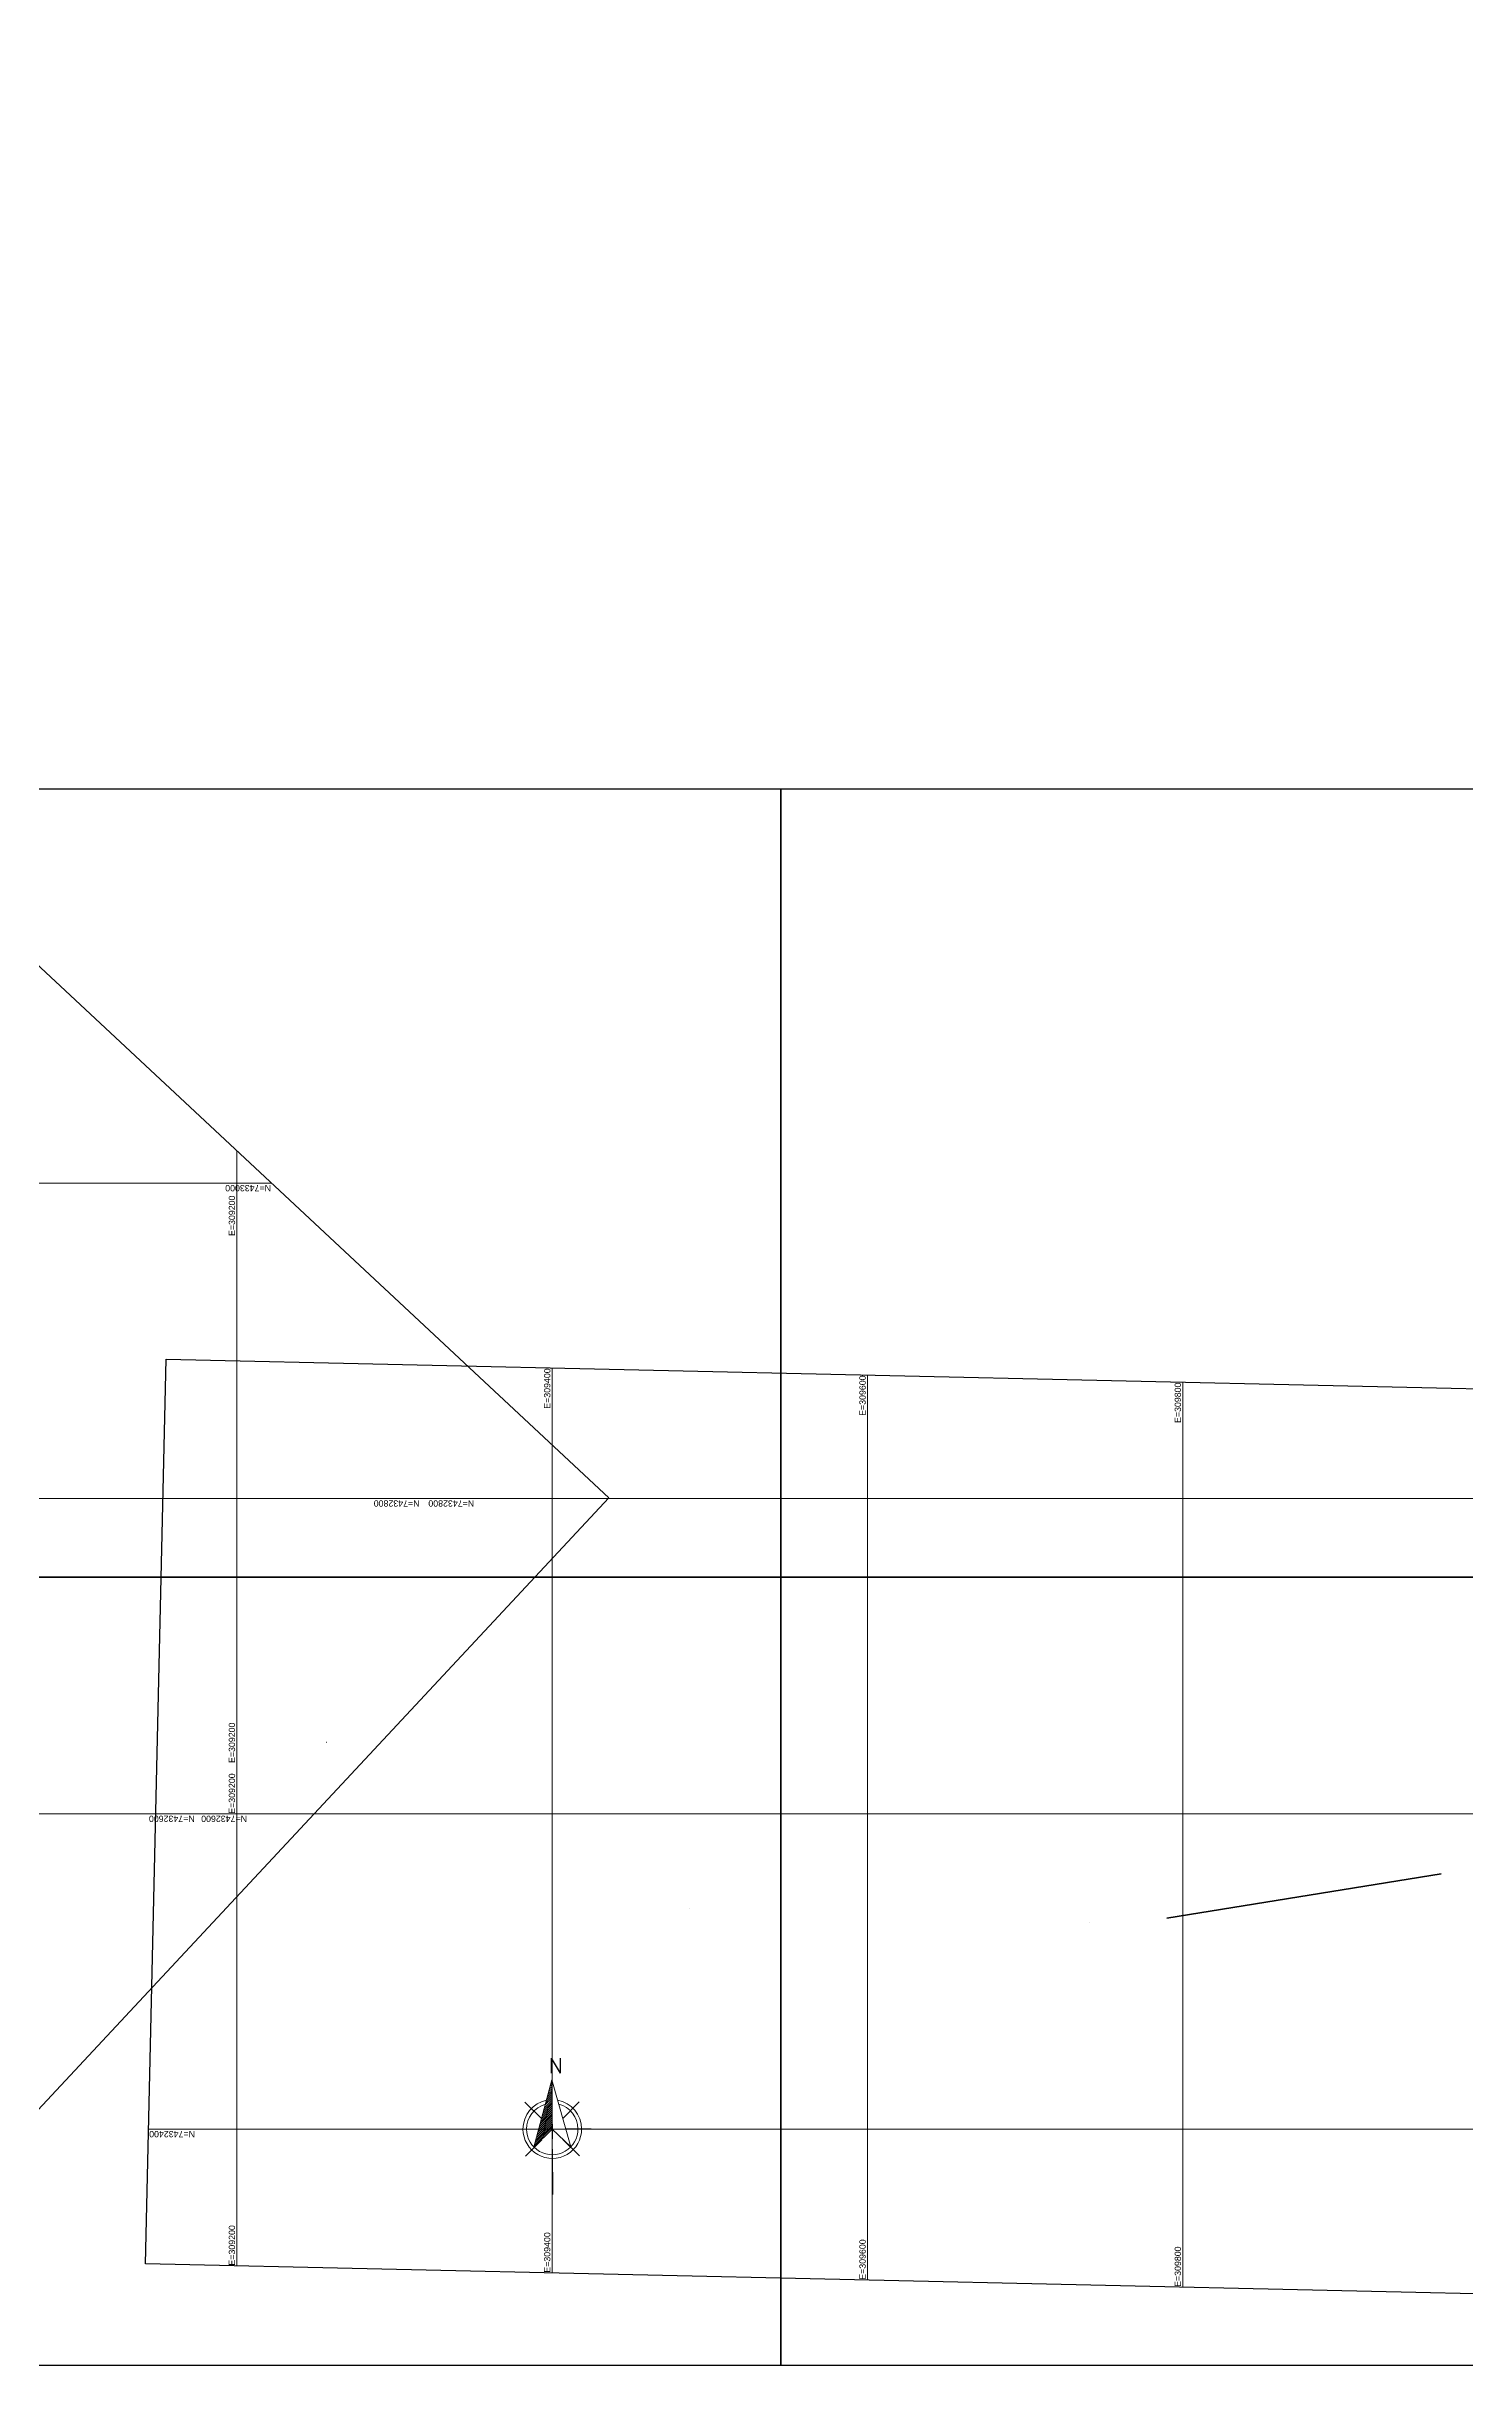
# Model space of a CAD drawing. Header units: metres. Extents: x 307545 to 341809, y 7387092 to 7434457.
# Drawn here: x 309079 to 309979, y 7432250 to 7433721 of the extents above; entities that cross this region are included whole.
import ezdxf
from ezdxf.enums import TextEntityAlignment as Align

# ---------------------------------------------------------------- set-up
doc = ezdxf.new("R2010")
doc.units = ezdxf.units.M
doc.header["$LTSCALE"] = 10
for name, color, linetype, lineweight in [('2 - TIC', 40, 'TIC_LINE', 30), ('A-NORTE', 2, 'Continuous', 9), ('F-VT-MALHA', 8, 'Continuous', 0), ('U-HZ-EIXO TIC_P-V2', 90, 'TIC-P(V2)_LINE', 30)]:
    doc.layers.add(name, color=color, linetype=linetype, lineweight=lineweight)
doc.layers.add('A-IMAGENS', color=255, linetype='Continuous')
doc.layers.add('F-SC-MALHA-TXT', color=8, linetype='Continuous')
doc.layers.add('A-VIEWPORTS', color=2, linetype='Continuous', plot=False)
doc.styles.add('Arial', font='arial.ttf')
doc.styles.add('R200', font='simplex.shx', dxfattribs={"height": 5})
doc.styles.get("Standard").update_dxf_attribs({"font": 'arial.ttf'})
doc.linetypes.add('TIC-P(V2)_LINE', pattern='A,3.5,-0.25,["TIC-P(V2)",Standard,S=0.175,R=0,X=-0.05,Y=-0.1],-1.15', length=4.9)
doc.linetypes.add('TIC_LINE', pattern='A,3.5,-0.25,["TIC",Standard,S=0.175,R=0,X=-0.05,Y=-0.1],-0.5', length=4.25)
doc.dimstyles.new('ISO-25', dxfattribs={"dimtxt": 2.5, "dimasz": 2.5, "dimexe": 1.25, "dimexo": 0.625, "dimtad": 1, "dimtxsty": 'Standard', "dimcen": 2.5, "dimadec": 0, "dimazin": 0, "dimtfac": 1, "dimtmove": 0, "dimatfit": 3, "dimfxl": 1, "dimarcsym": 0})
picture_1 = doc.add_image_def('image50.jpg', size_in_pixel=(5000, 5000))
picture_2 = doc.add_image_def('image51.jpg', size_in_pixel=(5000, 5000))
picture_3 = doc.add_image_def('image54.jpg', size_in_pixel=(5000, 5000))
picture_4 = doc.add_image_def('image56.jpg', size_in_pixel=(5000, 5000))

# ---------------------------------------------------------------- blocks, each defined once
blk = doc.blocks.new('*U79')
at = {"layer": 'A-VIEWPORTS', "color": 2, "linetype": 'Continuous', "lineweight": -3}
blk.add_lwpolyline([(310491.2, 7432284), (309142, 7432314.5), (309155, 7432888.3), (310504.2, 7432857.9)], close=True, dxfattribs=at)
blk = doc.blocks.new('*U80')
at = {"layer": 'A-VIEWPORTS', "color": 2, "linetype": 'Continuous', "lineweight": -3}
blk.add_lwpolyline([(309044.3, 7432380.7), (308057.5, 7433301.3), (308449.1, 7433721), (309435.8, 7432800.4)], close=True, dxfattribs=at)
blk = doc.blocks.new('*X81')
at = {"color": 0}
for p, q in [((146.95, -410.95), (147.62, -410.29)), ((147.15, -410.22), (147.62, -409.76)), ((147.35, -409.49), (147.62, -409.23)), ((147.55, -408.76), (147.62, -408.7)), ((144.56, -419.71), (147.62, -416.65)), ((144.76, -418.98), (147.62, -416.12)), ((144.96, -418.25), (147.62, -415.59)), ((145.16, -417.52), (147.62, -415.06)), ((145.36, -416.79), (147.62, -414.53)), ((145.56, -416.06), (147.62, -414)), ((145.76, -415.33), (147.62, -413.47)), ((145.96, -414.6), (147.62, -412.94)), ((146.16, -413.87), (147.62, -412.41)), ((146.36, -413.14), (147.62, -411.88)), ((146.55, -412.41), (147.62, -411.35)), ((146.75, -411.68), (147.62, -410.82)), ((142.76, -426.28), (147.62, -421.42)), ((142.96, -425.55), (147.62, -420.89)), ((143.16, -424.82), (147.62, -420.36)), ((143.36, -424.09), (147.62, -419.83)), ((143.56, -423.36), (147.62, -419.3)), ((143.76, -422.63), (147.62, -418.77)), ((143.96, -421.9), (147.62, -418.24)), ((144.16, -421.17), (147.62, -417.71)), ((144.36, -420.44), (147.62, -417.18))]:
    blk.add_line(p, q, dxfattribs=at)
blk = doc.blocks.new('NORTE')
at = {"layer": 'A-NORTE'}
for p, q in [((0, 72.7), (0, 35.2)), ((-6.7, 48.2), (-17.2, 58.7)), ((6.7, 48.2), (17.2, 58.7)), ((-8.5, 41.5), (-24.7, 41.5)), ((-6.7, 34.8), (-17.2, 24.4)), ((6.7, 34.8), (17.2, 24.4)), ((8.5, 41.5), (24.7, 41.5)), ((0, 28.7), (0, 0))]:
    blk.add_line(p, q, dxfattribs=at)
for points in [[(-18.6, 41.5, 1), (18.6, 41.5, 0.359415), (3.5, 59.8, 1)], [(-3.5, 59.8, 0.359415), (-18.6, 41.5, 1)]]:
    blk.add_lwpolyline(points, format="xyb", dxfattribs=at)
blk.add_lwpolyline([(-11.7, 30), (0, 72.7), (11.6, 30.1), (0, 41.5), (-11.7, 30)], dxfattribs=at)
for start, end in [(105.027, 180), (0, 74.973), (180, 0)]:
    blk.add_arc((0, 41.5), 16.3, start, end, dxfattribs=at)
at = {"layer": 'A-NORTE', "xscale": 2.329019315242768, "yscale": 2.329019315242768, "zscale": 2.329019315242768}
blk.add_blockref('*X81', (-343.8, 1024.1), dxfattribs=at)
at = {"layer": 'A-NORTE', "style": 'R200'}
blk.add_attdef('N', (-2, 77), '', height=9.44, dxfattribs=at)

msp = doc.modelspace()

# ---------------------------------------------------------------- linework, layer by layer
at = {"layer": 'F-VT-MALHA'}
for p, q in [((309200, 7432631.9), (309200, 7433020.4)), ((308380.5, 7433000), (309221.9, 7433000)), ((309400, 7432882.8), (309400, 7432308.6)), ((309600, 7432878.3), (309600, 7432304.1)), ((309800, 7432873.8), (309800, 7432299.6)), ((308594.8, 7432800), (309321.1, 7432800)), ((309321.1, 7432800), (310397.9, 7432800)), ((309200, 7432631.9), (309200, 7432313.1)), ((308809.2, 7432600), (309177, 7432600)), ((309177, 7432600), (310430.1, 7432600)), ((309144, 7432400), (310462.4, 7432400))]:
    msp.add_line(p, q, dxfattribs=at)
at = {"layer": 'U-HZ-EIXO TIC_P-V2', "color": 90, "linetype": 'TIC-P(V2)_LINE', "lineweight": 30}
msp.add_lwpolyline([(309963.9, 7432561.8), (309789.9, 7432533.7)], close=True, dxfattribs=at)

# ---------------------------------------------------------------- block references
at = {"layer": 'A-NORTE', "rotation": 0.3942012420536032}
msp.add_blockref('NORTE', (309400.3, 7432358.5), dxfattribs=at).add_auto_attribs({'N': 'N'})
at = {"layer": 'A-VIEWPORTS', "color": 2, "linetype": 'Continuous', "lineweight": -3}
for name in ['*U80', '*U79']:
    msp.add_blockref(name, (0, 0), dxfattribs=at)

# ---------------------------------------------------------------- texts
at = {"layer": 'F-SC-MALHA-TXT', "style": 'Arial'}
for s, rotation, p in [('N=7433000', 180, (309221.6, 7433000)), ('N=7432800', 180, (309315.8, 7432800)), ('E=309200', 90, (309200, 7432632.2)), ('N=7432600', 180, (309173.2, 7432600)), ('E=309200', 90, (309200, 7432313.4)), ('E=309400', 90, (309400, 7432308.9)), ('E=309600', 90, (309600, 7432304.4)), ('E=309800', 90, (309800, 7432299.9))]:
    msp.add_text(s, height=4, rotation=rotation, dxfattribs=at).set_placement(p, align=Align.BOTTOM_LEFT)
for s, rotation, p in [('E=309200', 90, (309200, 7432992.1)), ('E=309400', 90, (309400, 7432882.5)), ('E=309600', 90, (309600, 7432878)), ('E=309800', 90, (309800, 7432873.5)), ('N=7432800', 180, (309321.4, 7432800)), ('E=309200', 90, (309200, 7432625.6)), ('N=7432600', 180, (309177.3, 7432600)), ('N=7432400', 180, (309144.3, 7432400))]:
    msp.add_text(s, height=4, rotation=rotation, dxfattribs=at).set_placement(p, align=Align.BOTTOM_RIGHT)

# ---------------------------------------------------------------- pictures from other files: only their frames are drawn
at = {"layer": 'A-IMAGENS', "transparency": 33554687}
image = msp.add_image(picture_4, insert=(309044.9, 7432750), size_in_units=(500, 500), dxfattribs=dict(at, brightness=90))
image.dxf.flags = 6
image = msp.add_image(picture_1, insert=(309544.9, 7432750), size_in_units=(500, 500), dxfattribs=dict(at, brightness=90))
image.dxf.flags = 6
image = msp.add_image(picture_3, insert=(309044.9, 7432250), size_in_units=(500, 500), dxfattribs=dict(at, brightness=90))
image.dxf.flags = 6
image = msp.add_image(picture_2, insert=(309544.9, 7432250), size_in_units=(500, 500), dxfattribs=dict(at, brightness=90))
image.dxf.flags = 6

# ---------------------------------------------------------------- leaders
at = {"layer": '2 - TIC', "color": 40, "linetype": 'TIC_LINE', "lineweight": 30}
for points in [[(309256.6, 7432645.4), (309256.7, 7432645.4)], [(309487.3, 7432540.2), (309487.3, 7432540.2)], [(309740.7, 7432530.7), (309740.7, 7432530.7)]]:
    msp.add_leader(points, dimstyle='ISO-25', override={"dimscale": 1, "dimasz": 0.01}, dxfattribs=at)

doc.saveas('drawing.dxf')
